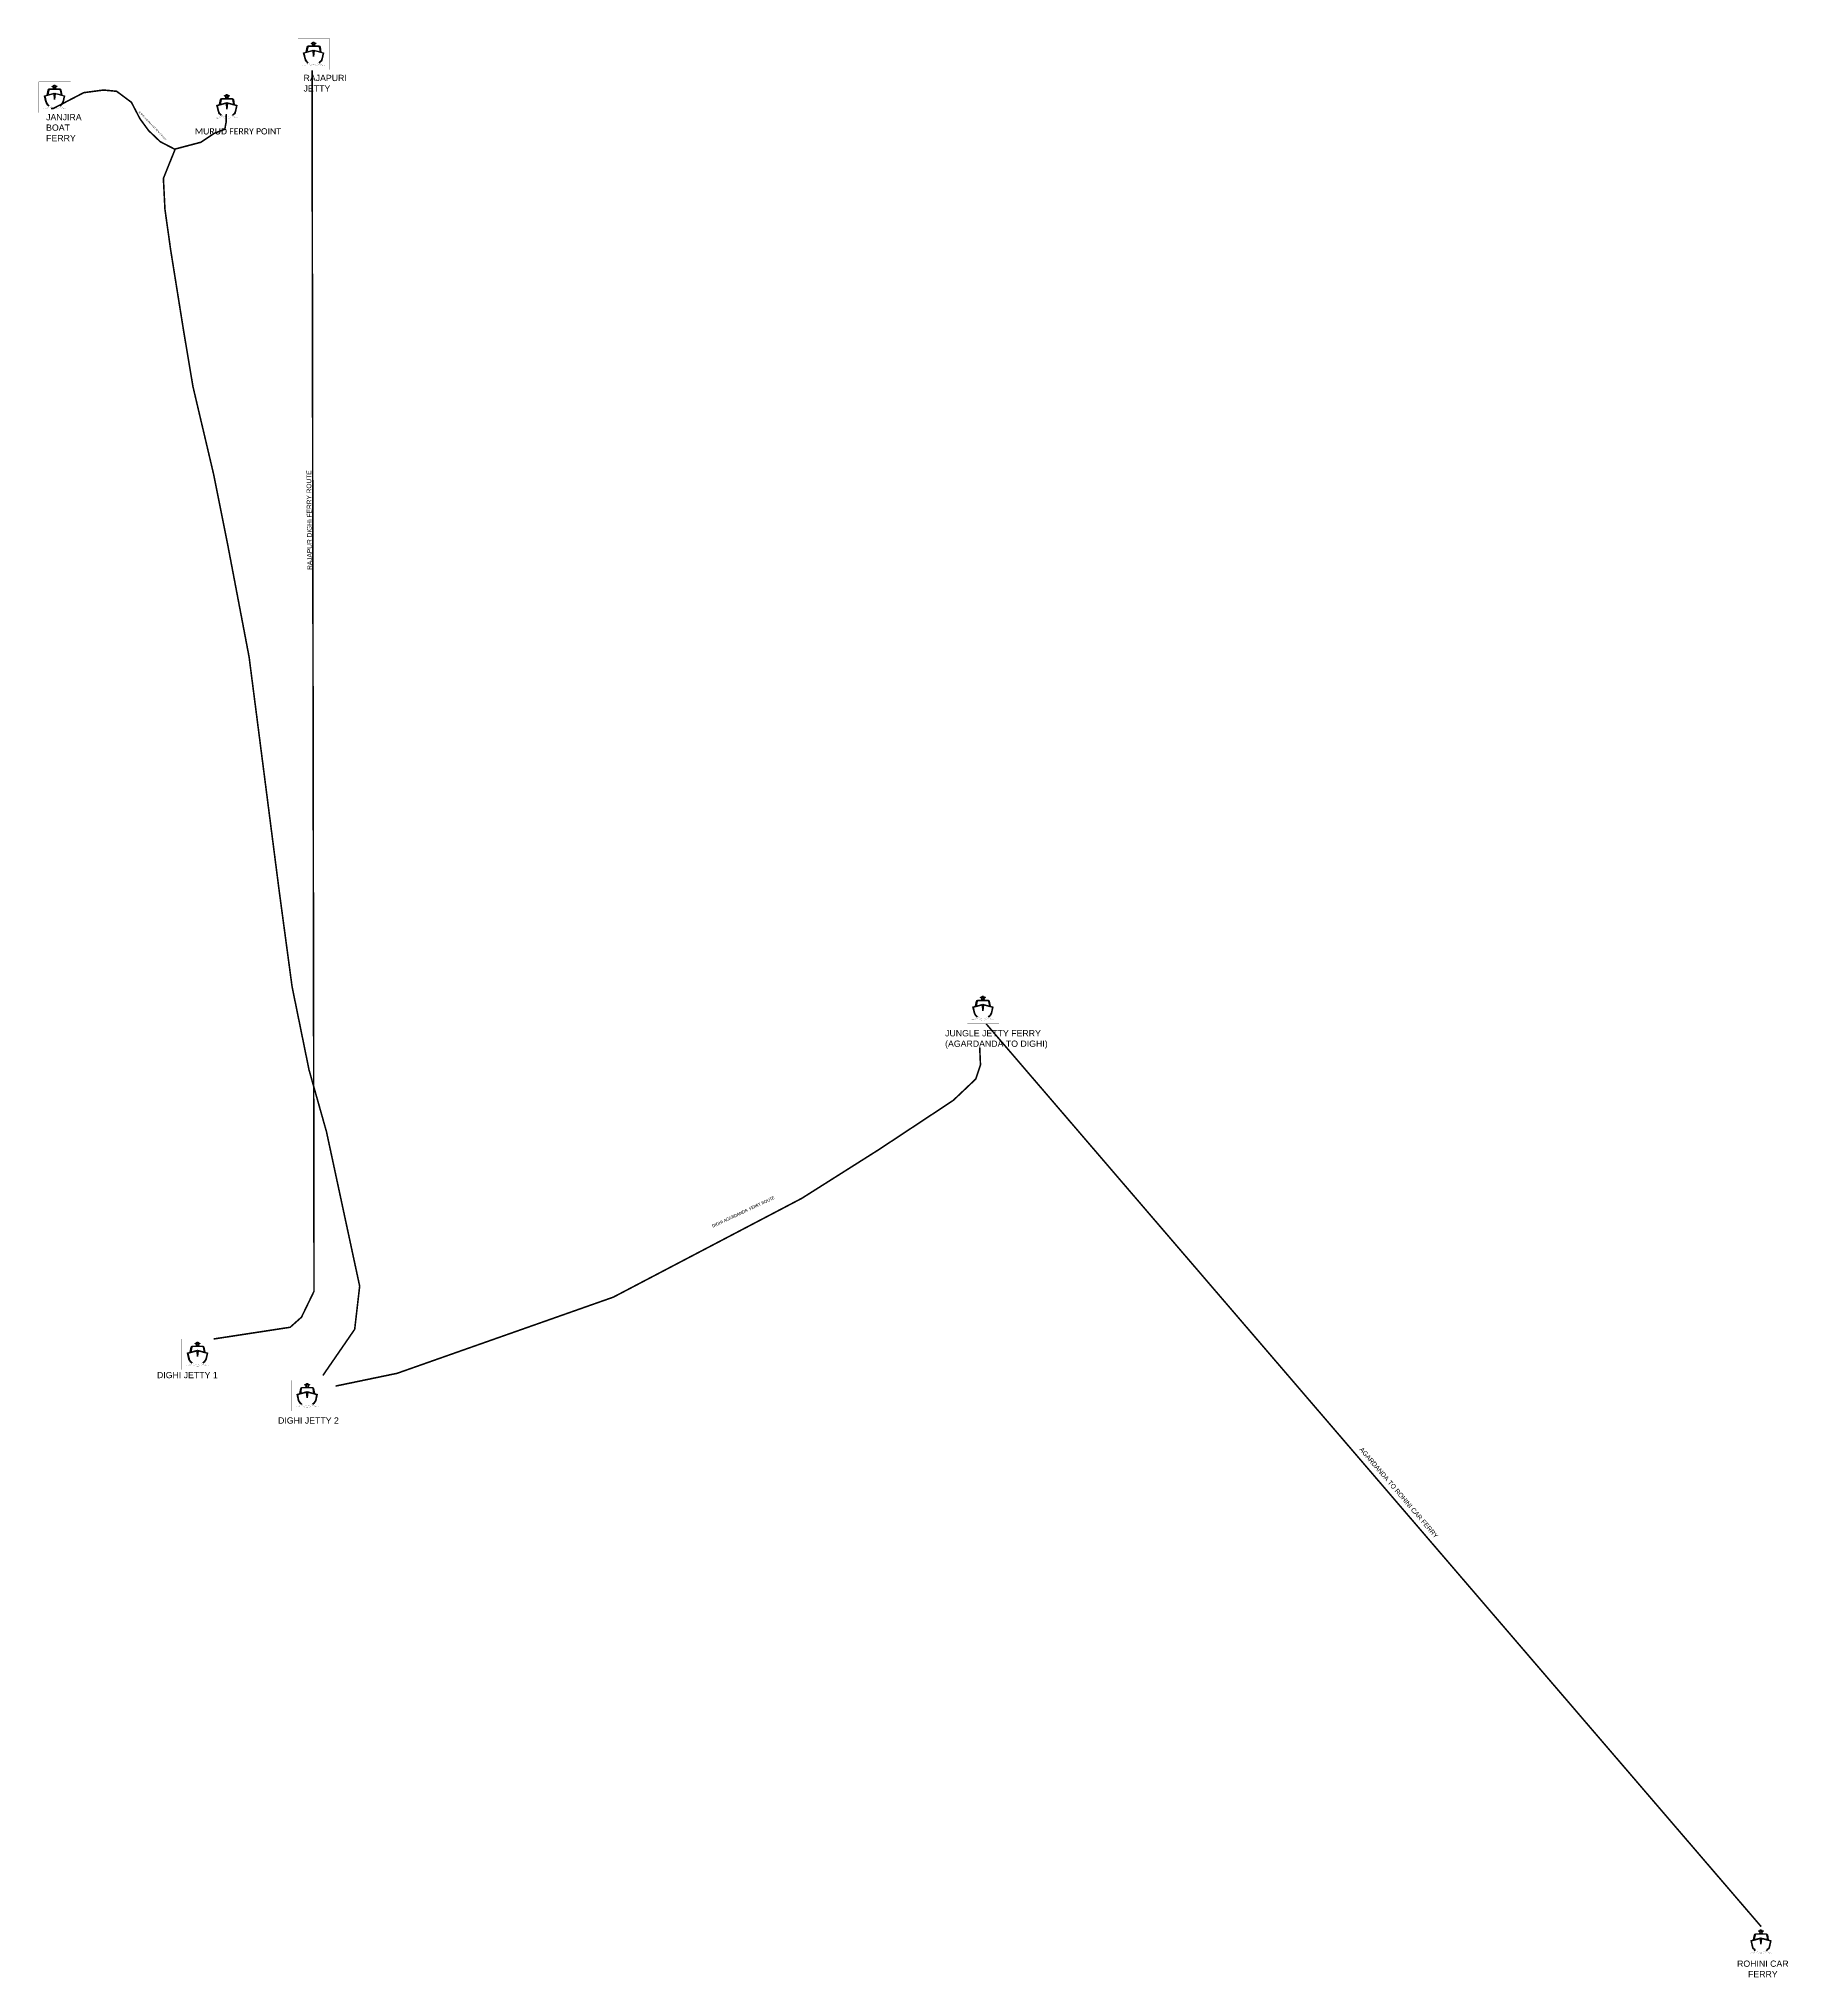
# Model space of a CAD drawing. Header units: metres. Extents: x 276534 to 294907, y 1989281 to 2062251.
# Drawn here: x 284933 to 290518, y 2018607 to 2024797 of the extents above.
import ezdxf

# ---------------------------------------------------------------- set-up
doc = ezdxf.new("R2010")
doc.units = ezdxf.units.M
doc.header["$MEASUREMENT"] = 0
doc.linetypes.add('DASHED2', pattern=[0.375, 0.25, -0.125])
doc.linetypes.add('HIDDEN', pattern=[0.375, 0.25, -0.125])
for name, color, linetype in [('FERRY', 14, 'Continuous'), ('FERRY ROUTE', 5, 'Continuous'), ('FERRY ROUTE TEXT', 7, 'Continuous'), ('JETTY TEXT', 7, 'Continuous')]:
    doc.layers.add(name, color=color, linetype=linetype)
doc.styles.get("Standard").update_dxf_attribs({"font": 'arial.ttf'})

# ---------------------------------------------------------------- blocks, each defined once
blk = doc.blocks.new('TUYJYHJ')
h = blk.add_hatch(color=256)
h.dxf.hatch_style = 1
h.paths.add_polyline_path([(-17427, 33760, 0.3927863), (-17566, 33889), (-18045, 33889), (-18075, 34080), (-17901, 34205), (-17918, 34237), (-18098, 34237), (-18112, 34354), (-18272, 34355), (-18285, 34236), (-18465, 34234), (-18482, 34202), (-18306, 34078), (-18333, 33889), (-18821, 33889, 0.3808527), (-18952, 33762), (-19066, 33168), (-19383, 33085), (-19217, 32340, 0.1416171), (-18869, 31851, 0.0136089), (-18837, 31886, -0.1415696), (-19171, 32353), (-19326, 33051), (-18254, 33330), (-18191, 32633), (-18127, 33330), (-17055, 33051), (-17210, 32353, -0.1421711), (-17546, 31885, 0.0134174), (-17514, 31849, 0.1421217), (-17165, 32340), (-16999, 33085), (-17315, 33168)])
h.paths.add_polyline_path([(-17377, 33184), (-18191, 33396), (-19003, 33184), (-18894, 33755, -0.3875835), (-18819, 33831), (-17566, 33831, -0.4030462), (-17485, 33753)], flags=16)
h.paths.add_polyline_path([(-17522, 33276), (-18153, 33444, 0.1099752), (-18246, 33444), (-18863, 33280, -0.3953326), (-18920, 33345), (-18859, 33724, -0.2949015), (-18804, 33783), (-17594, 33782, -0.3365152), (-17524, 33736), (-17447, 33341, -0.3840616)], flags=0)
h.paths.add_polyline_path([(-18093, 33889), (-18286, 33889), (-18255, 34100), (-18379, 34188), (-18243, 34190), (-18230, 34308), (-18154, 34307), (-18140, 34190), (-18003, 34190), (-18126, 34101)], flags=16)
at = {"const_width": 10}
blk.add_lwpolyline([(-20070, 34743), (-16263, 34743), (-16263, 31059), (-20070, 31059)], close=True, dxfattribs=at)
at = {"flags": 128}
for points in [[(-18869, 31851, -0.1416171), (-19217, 32340), (-19383, 33085), (-19066, 33168), (-18952, 33762, -0.3808527), (-18821, 33889), (-18333, 33889), (-18306, 34078), (-18482, 34202), (-18465, 34234), (-18285, 34236), (-18272, 34355), (-18112, 34354), (-18112, 34354), (-18098, 34237), (-17918, 34237), (-17901, 34205), (-18075, 34080), (-18045, 33889), (-17565, 33889), (-17565, 33889, -0.3919775), (-17427, 33760), (-17315, 33168), (-16999, 33085), (-17165, 32340, -0.1421217), (-17514, 31849)], [(-18837, 31886, -0.1415696), (-19171, 32353), (-19326, 33051), (-18254, 33330)], [(-17377, 33184), (-17485, 33753, 0.4019781), (-17565, 33831), (-18819, 33831, 0.3875835), (-18894, 33755), (-19003, 33184)], [(-18127, 33330), (-17055, 33051), (-17210, 32353, -0.1421711), (-17546, 31885)]]:
    blk.add_lwpolyline(points, format="xyb", dxfattribs=at)
for points in [[(-19003, 33184), (-18191, 33396), (-17377, 33184)], [(-18286, 33889), (-18255, 34100), (-18379, 34188), (-18243, 34190), (-18230, 34308), (-18154, 34307), (-18140, 34190), (-18003, 34190), (-18126, 34101), (-18093, 33889)], [(-18093, 33889), (-18286, 33889)], [(-18127, 33330), (-18191, 32633), (-18254, 33330)]]:
    blk.add_lwpolyline(points, dxfattribs=at)
at = {"const_width": 10, "flags": 128}
blk.add_lwpolyline([(-17594, 33782, -0.3365152), (-17524, 33736), (-17447, 33341, -0.3840616), (-17522, 33276), (-18153, 33444, 0.1099752), (-18246, 33444), (-18863, 33280, -0.3953326), (-18920, 33345), (-18859, 33724, -0.2949015), (-18804, 33783)], format="xyb", close=True, dxfattribs=at)
at = {"const_width": 10}
blk.add_lwpolyline([(-19531, 31574, 0.2463985), (-18801, 31932, 0.4206168), (-17584, 31932, 0.244555), (-16847, 31572, -0.2283367), (-17585, 31739, -0.420789), (-18798, 31742, -0.2663096)], format="xyb", close=True, dxfattribs=at)

msp = doc.modelspace()

# ---------------------------------------------------------------- linework, layer by layer
at = {"layer": 'FERRY ROUTE', "linetype": 'DASHED2', "ltscale": 500, "const_width": 5, "flags": 128}
for points in [[(285805.4, 2024695.7), (285811.7, 2020797.1), (285771.6, 2020714.4), (285735.5, 2020682.2), (285491.2, 2020644.8)], [(287957.5, 2021651.1), (290431.6, 2018768.3)]]:
    msp.add_lwpolyline(points, dxfattribs=at)
at = {"layer": 'FERRY ROUTE', "linetype": 'DASHED2', "ltscale": 200, "const_width": 5}
for points in [[(284971.8, 2024574), (284979, 2024574.1), (285076.5, 2024624.7), (285139.3, 2024633.1), (285181.5, 2024629.1), (285228.7, 2024593.9), (285256.1, 2024541.2), (285283.6, 2024503.6), (285320.9, 2024468), (285366.8, 2024444.3), (285450.7, 2024466.4), (285493, 2024494.8), (285526.7, 2024507.7), (285531.2, 2024530.8), (285531.6, 2024556.2)], [(285367.9, 2024443.1), (285330.8, 2024351), (285335.8, 2024251.9), (285354, 2024122.7), (285394.6, 2023868.8), (285425.1, 2023686.5), (285490.8, 2023407.6), (285533.8, 2023193.3), (285604.4, 2022822.8), (285700.8, 2022073.1), (285741.6, 2021770), (285795.8, 2021503.8), (285851.4, 2021306.8), (285957.4, 2020813.5), (285941.5, 2020675.7), (285840, 2020528.3)], [(285880.6, 2020494.4), (286077.1, 2020535.2), (286767.2, 2020778.4), (287369.1, 2021094.1), (287614.1, 2021249.1), (287852.2, 2021406.6), (287924.2, 2021474.9), (287939.3, 2021519.6), (287936.8, 2021576.6)]]:
    msp.add_lwpolyline(points, dxfattribs=at)

# ---------------------------------------------------------------- block references
at = {"layer": 'FERRY'}
for p, xscale, yscale, zscale in [((286297.1, 2023867.2), 0.02675235394624897, 0.02675235394624897, 0.02675235394624897), ((285470.1, 2023729.9), 0.02675235394624897, 0.02675235394624897, 0.02675235394624897), ((286020.4, 2023699.4), 0.02675235394624897, 0.02675235394624897, 0.02675235394624897), ((288432.2, 2020823), 0.0266638455042826, 0.0266638455042826, 0.0266638455042826), ((285924.9, 2019718.4), 0.0266638455042826, 0.0266638455042826, 0.0266638455042826), ((286274.8, 2019586.4), 0.0266638455042826, 0.0266638455042826, 0.0266638455042826), ((290916, 2017841.9), 0.0266638455042826, 0.0266638455042826, 0.0266638455042826)]:
    msp.add_blockref('TUYJYHJ', p, dxfattribs=dict(at, xscale=xscale, yscale=yscale, zscale=zscale))

# ---------------------------------------------------------------- texts
at = {"layer": 'FERRY ROUTE TEXT', "linetype": 'HIDDEN', "ltscale": 3, "attachment_point": 1}
for s, width, insert, char_height, rotation in [('MURUD JANJIRA FORT FERRY ROUTE', 199.119, (285253.6, 2024567.5), 5, 313.60348), ('RAJAPUR DIGHI FERRY ROUTE', 387.616, (285790.1, 2023100.7), 15, 90.44977), ('AGARDANDA TO ROHINI CAR FERRY', 411.328, (289159.3, 2020300.7), 15, 310.48685)]:
    msp.add_mtext_dynamic_manual_height_columns(s, width=width, gutter_width=1, heights=[0], dxfattribs=dict(at, insert=insert, char_height=char_height, rotation=rotation))
at = {"layer": 'FERRY ROUTE TEXT', "insert": (287080.9, 2021009.1), "char_height": 10, "attachment_point": 1, "rotation": 25.02677}
msp.add_mtext_dynamic_manual_height_columns('{\\fCalibri|b0|i0|c0|p34;DIGHI AGARDANDA  FERRY ROUTE }', width=441.605, gutter_width=1, heights=[16.6], dxfattribs=at)
at = {"layer": 'JETTY TEXT', "char_height": 20, "attachment_point": 1}
for s, width, heights, insert in [('RAJAPURI \\PJETTY', 74.342, [0], (285778.2, 2024681.7)), ('JANJIRA BOAT FERRY', 74.342, [0], (284956.4, 2024556.4)), ('{\\fCalibri|b0|i0|c0|p34;\\W3.78091; \\W1;MURUD FERRY POINT}', 329.294, [5.56], (285404.4, 2024511.2))]:
    msp.add_mtext_dynamic_manual_height_columns(s, width=width, gutter_width=1, heights=heights, dxfattribs=dict(at, insert=insert))
for s, insert, width in [('JUNGLE JETTY FERRY\\P(AGARDANDA TO DIGHI)', (287826.3, 2021631.1), 380.424), ('DIGHI JETTY 1', (285310.3, 2020539.6), 380.424), ('DIGHI JETTY 2', (285696.9, 2020394.5), 380.424), ('{\\W2.754709; }ROHINI CAR \\P{\\W7.251194; }FERRY', (290333.3, 2018660), 204.759)]:
    msp.add_mtext(s, dxfattribs=dict(at, insert=insert, width=width))

doc.saveas('drawing.dxf')
